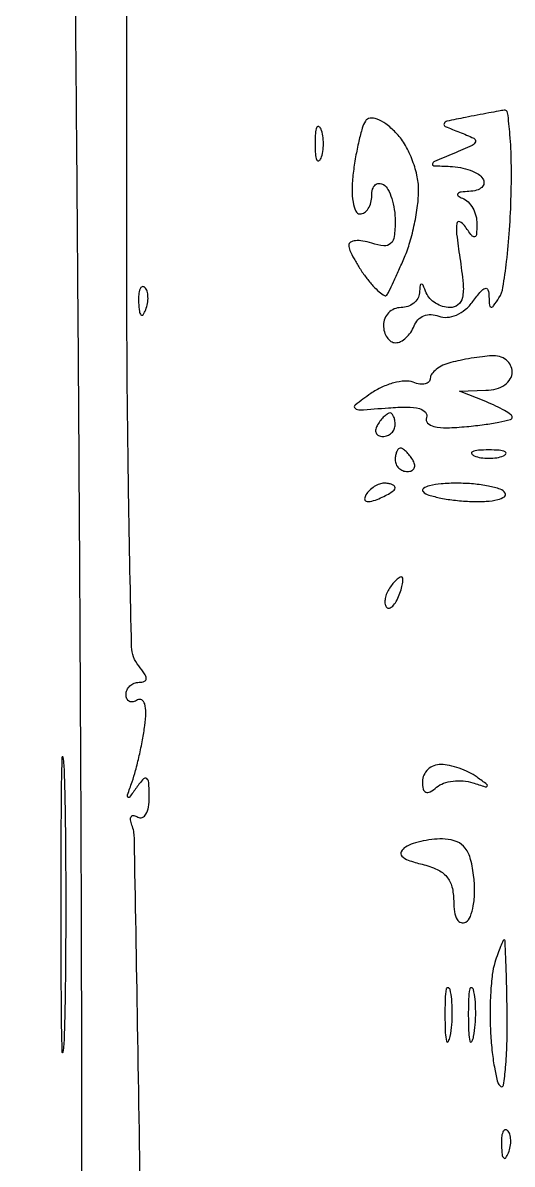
# Model space of a CAD drawing. Extents: x 0 to 37.8, y 0 to 50.8.
# Drawn here: x 34.28 to 37.82, y 26.3 to 34.54 of the extents above; entities that cross this region are included whole.
import ezdxf

# ---------------------------------------------------------------- set-up
doc = ezdxf.new("R2010")
doc.units = 0
doc.header["$MEASUREMENT"] = 0

msp = doc.modelspace()

# ---------------------------------------------------------------- linework, layer by layer
for points in [[(35.130774, 25.775839, 0.001301), (35.108515, 27.302636, 0.000199), (35.084711, 28.656663, 0.085115), (35.067497, 28.747244, -0.050656), (35.057289, 28.786182, -0.198416), (35.062995, 28.80985, -0.292229), (35.081208, 28.816995, -0.089941), (35.109969, 28.805701, 0.237662), (35.141451, 28.802958, 0.169239), (35.168653, 28.826579, 0.090556), (35.186856, 28.878068, 0.041482), (35.192305, 28.949357, 0.011542), (35.189149, 29.055516, 0.223985), (35.173979, 29.083718, 0.391311), (35.149793, 29.081062, 0.022963), (35.099724, 29.0178, -0.005785), (35.049525, 28.949692, -0.501279), (35.038515, 28.94975, -0.2453), (35.035945, 28.966189, -0.003743), (35.06848, 29.0601, 0.020374), (35.093746, 29.141704, 0.009521), (35.120104, 29.249196, 0.009415), (35.143512, 29.363149, 0.013017), (35.159907, 29.46623, 0.025814), (35.167395, 29.559533, 0.075715), (35.159527, 29.623352, 0.189572), (35.13806, 29.651677, 0.282463), (35.107846, 29.651587, -0.084069), (35.075967, 29.638638, -0.162819), (35.048912, 29.641482, -0.181211), (35.030914, 29.659503, -0.106958), (35.0244, 29.689607, -0.105142), (35.031669, 29.723792, -0.099183), (35.052294, 29.752882, -0.096396), (35.08311, 29.77238, -0.093252), (35.119359, 29.7792, 0.093873), (35.157084, 29.786346, 0.315427), (35.17023, 29.80618, 0.144455), (35.159127, 29.840521, 0.023274), (35.116312, 29.897289, -0.169164), (35.064464, 30.036057, -0.001589), (35.043224, 31.140108, -0.003717), (35.029975, 32.676313, -0.00095), (35.031739, 35.163639, -0.001273)], [(34.656615, 34.754542, -0.000427), (34.673665, 32.722951, -0.000424), (34.688622, 30.487181, -0.000495), (34.698921, 28.364182, -0.001096), (34.702132, 26.438904, -0.001797), (34.695417, 24.808339, -0.000183)]]:
    msp.add_lwpolyline(points, format="xyb")
for points in [[(37.757193, 33.913079, 0.003974), (37.718429, 33.906184, 0.000733), (37.647116, 33.892804, 0.000787), (37.563752, 33.876902, 0.000717), (37.4778, 33.860237, 0.005363), (37.344474, 33.832702, 0.249575), (37.323966, 33.815304, 0.406627), (37.332105, 33.795745, 0.009097), (37.4355, 33.753742, -0.014676), (37.537854, 33.710826, -0.368903), (37.549815, 33.685259, -0.223037), (37.526823, 33.658408, -0.007251), (37.3932, 33.600446, 0.00285), (37.254364, 33.541669, 0.226755), (37.239181, 33.524312, 0.480825), (37.248259, 33.511696, 0.00545), (37.367057, 33.506962, -0.040874), (37.441843, 33.498655, -0.042416), (37.513325, 33.478324, -0.046197), (37.571596, 33.449872, -0.118215), (37.6047, 33.417, -0.171169), (37.611805, 33.384388, -0.179435), (37.59667, 33.355289, -0.116801), (37.558788, 33.33442, -0.056904), (37.503943, 33.325721, 0.022138), (37.447378, 33.320737, 0.170249), (37.423995, 33.308876, 0.453622), (37.42532, 33.293793, 0.062064), (37.45665, 33.276371, -0.101835), (37.496995, 33.249562, -0.066156), (37.530955, 33.204816, -0.062607), (37.553704, 33.149793, -0.069154), (37.561105, 33.0927, -0.013534), (37.558219, 33.01313, -0.351315), (37.544683, 32.998276, -0.276266), (37.523737, 33.006715, -0.010202), (37.471509, 33.0786, 0.139288), (37.436916, 33.106924, 0.49445), (37.415679, 33.09507, 0.065693), (37.414731, 33.016726, 0.007992), (37.437941, 32.84595, -0.013231), (37.461401, 32.658648, -0.074453), (37.456325, 32.558199, -0.179643), (37.424379, 32.506629, -0.16669), (37.365386, 32.4864, -0.075733), (37.313537, 32.494299, -0.063646), (37.262956, 32.517464, -0.065498), (37.221235, 32.551716, -0.092527), (37.195429, 32.59215, 0.009076), (37.171718, 32.64797, 0.295955), (37.159956, 32.6556, 0.382689), (37.150842, 32.647427, 0.011437), (37.146079, 32.59215, -0.116386), (37.133826, 32.551797, -0.093931), (37.104085, 32.517464, -0.086824), (37.061477, 32.494385, -0.080979), (37.0125, 32.4864, 0.099038), (36.96407, 32.476712, 0.097945), (36.922877, 32.449123, 0.097945), (36.895288, 32.40793, 0.099038), (36.8856, 32.3595, 0.066987), (36.892128, 32.310992, 0.083896), (36.911231, 32.269877, 0.099493), (36.939581, 32.242381, 0.143927), (36.972855, 32.2326, 0.119904), (37.009686, 32.241561, 0.065036), (37.048181, 32.268308, 0.058962), (37.082423, 32.307674, 0.057988), (37.106757, 32.354158, -0.103027), (37.134844, 32.397811, -0.104476), (37.177897, 32.426359, -0.099956), (37.230462, 32.43582, -0.086525), (37.285535, 32.425012, 0.111938), (37.346325, 32.416231, 0.081824), (37.412754, 32.432683, 0.072759), (37.477287, 32.472366, 0.060786), (37.532334, 32.531124, -0.015583), (37.588951, 32.603693, -0.147248), (37.621496, 32.625235, -0.418447), (37.641264, 32.614428, -0.066911), (37.648295, 32.56602, 0.017268), (37.651137, 32.503128, 0.353029), (37.663352, 32.490236, 0.278504), (37.681701, 32.498203, 0.013224), (37.720715, 32.556285, 0.101406), (37.749443, 32.631935, 0.010703), (37.77583, 32.82001, 0.012882), (37.796899, 33.047815, 0.01), (37.808463, 33.296535, 0.010101), (37.809966, 33.536564, 0.017258), (37.80026, 33.736722, 0.011682), (37.783513, 33.893625, 0.425506)], [(36.973286, 33.752314, 0.035322), (36.903102, 33.813226, 0.071513), (36.83909, 33.848311, 0.115092), (36.788357, 33.854914, 0.233477), (36.755058, 33.834108, 0.067471), (36.732642, 33.783754, 0.013478), (36.707568, 33.688401, 0.014027), (36.68432, 33.574963, 0.012671), (36.666568, 33.456493, 0.026204), (36.658445, 33.342287, 0.046093), (36.66539, 33.247974, 0.062656), (36.684745, 33.183299, 0.297017), (36.715595, 33.1632, 0.152288), (36.748166, 33.173356, 0.098226), (36.775912, 33.201944, 0.081015), (36.79463, 33.244664, 0.062904), (36.801, 33.295093, -0.066118), (36.807198, 33.341761, -0.138808), (36.825851, 33.372883, -0.191142), (36.853482, 33.383832, -0.139169), (36.8856, 33.3747, -0.13297), (36.918141, 33.339967, -0.044748), (36.945349, 33.275437, -0.040778), (36.963956, 33.195269, -0.036654), (36.9702, 33.110206, -0.030532), (36.963489, 33.000407, -0.175759), (36.937539, 32.949328, -0.219174), (36.888778, 32.933101, -0.049305), (36.801, 32.9517, 0.035233), (36.736319, 32.967316, 0.064834), (36.682293, 32.969314, 0.104673), (36.646862, 32.958311, 0.282147), (36.634491, 32.936251, 0.095277), (36.643054, 32.899491, 0.019616), (36.672621, 32.839525, 0.019971), (36.713105, 32.771562, 0.017627), (36.760516, 32.704076, 0.019677), (36.809686, 32.644139, 0.035066), (36.855272, 32.599552, 0.04341), (36.892075, 32.57342, 0.386948), (36.909896, 32.577176, 0.043325), (36.924725, 32.602023, 0.003342), (36.958173, 32.672199, 0.004557), (36.996807, 32.756665, 0.003462), (37.03767, 32.849931, 0.030874), (37.076663, 32.958676, 0.019105), (37.109517, 33.090436, 0.019141), (37.13208, 33.22357, 0.032412), (37.1394, 33.336381, 0.056259), (37.12723, 33.444202, 0.038812), (37.090604, 33.561612, 0.039119), (37.036914, 33.670479, 0.062339)], [(36.434029, 33.77655, 0.174857), (36.418185, 33.794264, 0.447206), (36.403893, 33.789108, 0.078554), (36.393997, 33.746216, 0.017491), (36.391358, 33.6708, 0.017491), (36.393997, 33.595384, 0.078554), (36.403893, 33.552492, 0.447206), (36.418185, 33.547336, 0.174857), (36.434029, 33.56505, 0.057986), (36.447255, 33.613273, 0.037979), (36.451631, 33.6708, 0.037979), (36.447255, 33.728327, 0.057986)], [(35.160112, 32.632687, 0.296942), (35.141597, 32.636597, 0.208169), (35.125976, 32.621154, 0.077125), (35.116609, 32.580547, 0.028489), (35.115679, 32.52165, 0.018894), (35.120674, 32.458511, 0.168741), (35.13263, 32.433828, 0.470617), (35.148048, 32.435287, 0.054073), (35.166791, 32.470537, 0.051402), (35.179992, 32.516803, 0.05415), (35.183158, 32.563972, 0.060344), (35.176461, 32.605029, 0.126455)], [(37.66815, 32.138186, 0.01525), (37.600759, 32.13165, 0.008795), (37.5201, 32.11989, 0.008783), (37.439466, 32.105223, 0.01453), (37.37205, 32.089683, 0.045073), (37.315403, 32.069281, 0.055615), (37.26749, 32.040109, 0.065795), (37.234724, 32.00708, 0.163942), (37.224, 31.975252, -0.194579), (37.213938, 31.950375, -0.144483), (37.187876, 31.935622, -0.095897), (37.148124, 31.934153, -0.053079), (37.101024, 31.946701, 0.109469), (37.040819, 31.955697, 0.047306), (36.960402, 31.942367, 0.043763), (36.874133, 31.911239, 0.044343), (36.795002, 31.865681, 0.009317), (36.680706, 31.782408, 0.486677), (36.680311, 31.758633, 0.18902), (36.716392, 31.747157, 0.003374), (36.92265, 31.762123, -0.019567), (37.057061, 31.767509, -0.063649), (37.145331, 31.756309, -0.145021), (37.189324, 31.729857, -0.284256), (37.196662, 31.691183, 0.295025), (37.204795, 31.652526, 0.14411), (37.250809, 31.627184, 0.060597), (37.343831, 31.618215, 0.017539), (37.48809, 31.626882, 0.010237), (37.613878, 31.641482, 0.016668), (37.719818, 31.659597, 0.010623), (37.804082, 31.678788, 0.344094), (37.8162, 31.694312, 0.244494), (37.806869, 31.712255, 0.019317), (37.760285, 31.742311, 0.022765), (37.698784, 31.775025, 0.015288), (37.62585, 31.806964), (37.4355, 31.883475), (37.62585, 31.888838, 0.059516), (37.701327, 31.900018, 0.085534), (37.762431, 31.928531, 0.104521), (37.802032, 31.970594, 0.137602), (37.8162, 32.0211, 0.118383), (37.804764, 32.068725, 0.107996), (37.77271, 32.10784, 0.099283), (37.724682, 32.132311, 0.085078)], [(36.932893, 31.725, 0.151918), (36.915065, 31.719455, 0.038439), (36.891186, 31.700149, 0.035638), (36.866057, 31.672783, 0.029505), (36.8433, 31.6404, 0.082592), (36.830059, 31.608074, 0.161196), (36.832691, 31.580651, 0.182303), (36.850579, 31.562423, 0.108972), (36.880607, 31.5558, 0.093332), (36.914807, 31.56224, 0.09642), (36.943882, 31.580651, 0.099167), (36.963342, 31.60812, 0.105053), (36.9702, 31.6404, 0.042167), (36.967464, 31.672789, 0.061769), (36.959241, 31.700149, 0.081139), (36.947159, 31.718701, 0.210953)], [(37.007507, 31.4712, 0.210953), (36.993241, 31.464901, 0.081139), (36.981159, 31.446349, 0.061769), (36.972936, 31.418989, 0.042167), (36.9702, 31.3866, 0.105053), (36.977058, 31.35432, 0.099167), (36.996518, 31.326851, 0.09642), (37.025593, 31.30844, 0.093332), (37.059793, 31.302, 0.108972), (37.089821, 31.308623, 0.182303), (37.107709, 31.326851, 0.161196), (37.110341, 31.354274, 0.082592), (37.0971, 31.3866, 0.029505), (37.074343, 31.418983, 0.035638), (37.049214, 31.446349, 0.038439), (37.025335, 31.465655, 0.151918)], [(37.647, 31.457842, 0.017491), (37.571584, 31.455203, 0.078554), (37.528692, 31.445307, 0.447206), (37.523536, 31.431015, 0.174857), (37.54125, 31.415171, 0.057986), (37.589473, 31.401945, 0.037979), (37.647, 31.397569, 0.037979), (37.704527, 31.401945, 0.057986), (37.75275, 31.415171, 0.174857), (37.770464, 31.431015, 0.447206), (37.765308, 31.445307, 0.078554), (37.722416, 31.455203, 0.017491)], [(36.890593, 31.2174, 0.088797), (36.856324, 31.211266, 0.053277), (36.819187, 31.192833, 0.051183), (36.784974, 31.165759, 0.061454), (36.759299, 31.133769, 0.1144), (36.749657, 31.105226, 0.32948), (36.759755, 31.088327, 0.155351), (36.789857, 31.08569, 0.036408), (36.838906, 31.10052, 0.020646), (36.889199, 31.122241, 0.029555), (36.931632, 31.14587, 0.029412), (36.96269, 31.168323, 0.2252), (36.9702, 31.184151, 0.219607), (36.964328, 31.196875, 0.077771), (36.946815, 31.207633, 0.059132), (36.921075, 31.214966, 0.039867)], [(37.416407, 31.2174, 0.018791), (37.303374, 31.213151, 0.042255), (37.21873, 31.199524, 0.088543), (37.174229, 31.179614, 0.470435), (37.172054, 31.156546, 0.124841), (37.212765, 31.132309, 0.022076), (37.299675, 31.110629, 0.022695), (37.406273, 31.09398, 0.018712), (37.521054, 31.085687, 0.022786), (37.628586, 31.086854, 0.046949), (37.711694, 31.099435, 0.083925), (37.759572, 31.120331, 0.406789), (37.765408, 31.14654, 0.177544), (37.730349, 31.174077, 0.028522), (37.644824, 31.196585, 0.028517), (37.536483, 31.212217, 0.021573)], [(37.014838, 30.5406, 0.16338), (36.997914, 30.534919, 0.034154), (36.973984, 30.514095, 0.032473), (36.948312, 30.484915, 0.02576), (36.924421, 30.450371, 0.049364), (36.906076, 30.412867, 0.059701), (36.896882, 30.374804, 0.070517), (36.897641, 30.341887, 0.156651), (36.908977, 30.319823, 0.281567), (36.928362, 30.315151, 0.118528), (36.952169, 30.329695, 0.069269), (36.977291, 30.362871, 0.035865), (36.999393, 30.410051, 0.021914), (37.016133, 30.460129, 0.040274), (37.024595, 30.502251, 0.056204), (37.024756, 30.531689, 0.38326)], [(34.579955, 29.12355, 0.028886), (34.570153, 29.237106, 0.917402), (34.560895, 29.23657, 0.005908), (34.554576, 28.854378, 0.001179), (34.552968, 28.1718, 0.001179), (34.554576, 27.489222, 0.005908), (34.560895, 27.10703, 0.917402), (34.570153, 27.106494, 0.028886), (34.579955, 27.22005, 0.004465), (34.588368, 27.653319, 0.002621), (34.591087, 28.1718, 0.002621), (34.588368, 28.690281, 0.004465)], [(37.30155, 29.185705, 0.092815), (37.250418, 29.176641, 0.097145), (37.206948, 29.149737, 0.100324), (37.177863, 29.109247, 0.106132), (37.1676, 29.061443, 0.050295), (37.173005, 29.007841, 0.252468), (37.191674, 28.985478, 0.229443), (37.22222, 28.987635, 0.042815), (37.269677, 29.020603, -0.089468), (37.320387, 29.049253, -0.052561), (37.388409, 29.065235, -0.050362), (37.462224, 29.067089, -0.059946), (37.530527, 29.053579, 0.003991), (37.62107, 29.024871, 0.307002), (37.63487, 29.02909, 0.424553), (37.633378, 29.041002, 0.004905), (37.5624, 29.093124, 0.041465), (37.504016, 29.128178, 0.029203), (37.433429, 29.157975, 0.029612), (37.362033, 29.178648, 0.053292)], [(37.331154, 28.646367, 0.034992), (37.255095, 28.645005, 0.027726), (37.173697, 28.633259, 0.028482), (37.099114, 28.613762, 0.060306), (37.044979, 28.58873, 0.130227), (37.013426, 28.555414, 0.327899), (37.017657, 28.524139, 0.118601), (37.064572, 28.494298, 0.021131), (37.164962, 28.464541, -0.046457), (37.273928, 28.426149, -0.107273), (37.342922, 28.374206, -0.117011), (37.380652, 28.301518, -0.061531), (37.3932, 28.199936, 0.035971), (37.398989, 28.119579, 0.095631), (37.417797, 28.065465, 0.191124), (37.446711, 28.042656, 0.214136), (37.481657, 28.047284, 0.166333), (37.5137, 28.0863, 0.045038), (37.535165, 28.164494, 0.040403), (37.544771, 28.263087, 0.032497), (37.539594, 28.369527, 0.033174), (37.515875, 28.499951, 0.100121), (37.477106, 28.581078, 0.134955), (37.417587, 28.626999, 0.084401)], [(37.758451, 27.917854, 0.299012), (37.750664, 27.912845, 0.006714), (37.732328, 27.870029, 0.012886), (37.712183, 27.817375, 0.008079), (37.691217, 27.754841, 0.047109), (37.672597, 27.668823, 0.014603), (37.660709, 27.536836, 0.01446), (37.655979, 27.387731, 0.015433), (37.660077, 27.241814, 0.013444), (37.671811, 27.105419, 0.019132), (37.690104, 26.985172, 0.01545), (37.711645, 26.8889, 0.193928), (37.733308, 26.859445, 0.54108), (37.753875, 26.869086, 0.012477), (37.768686, 26.996697, 0.016397), (37.778448, 27.1654, 0.009002), (37.779898, 27.372326, 0.002654), (37.776487, 27.581461, 0.00442), (37.771124, 27.757545, 0.000786), (37.764821, 27.911691, 0.399098)], [(37.366727, 27.559436, 0.285845), (37.352912, 27.572512, 0.417468), (37.340038, 27.563895, 0.038992), (37.331702, 27.489791, 0.009782), (37.329935, 27.3681, 0.008901), (37.332697, 27.247215, 0.053901), (37.341948, 27.18531, 0.67161), (37.354572, 27.183635, 0.082665), (37.368434, 27.221036, 0.028254), (37.379716, 27.305051, 0.020511), (37.38311, 27.399368, 0.020826), (37.378901, 27.489435, 0.041951)], [(37.535927, 27.559436, 0.285845), (37.522112, 27.572512, 0.417468), (37.509238, 27.563895, 0.038992), (37.500902, 27.489791, 0.009782), (37.499135, 27.3681, 0.008901), (37.501897, 27.247215, 0.053901), (37.511148, 27.18531, 0.67161), (37.523772, 27.183635, 0.082665), (37.537634, 27.221036, 0.028254), (37.548916, 27.305051, 0.020511), (37.55231, 27.399368, 0.020826), (37.548101, 27.489435, 0.041951)], [(37.782712, 26.541487, 0.296942), (37.764197, 26.545397, 0.208169), (37.748576, 26.529954, 0.077125), (37.739209, 26.489347, 0.028489), (37.738279, 26.43045, 0.018894), (37.743274, 26.367311, 0.168741), (37.75523, 26.342628, 0.470617), (37.770648, 26.344087, 0.054073), (37.789391, 26.379337, 0.051402), (37.802592, 26.425603, 0.05415), (37.805758, 26.472772, 0.060344), (37.799061, 26.513829, 0.126455)]]:
    msp.add_lwpolyline(points, format="xyb", close=True)

doc.saveas('drawing.dxf')
